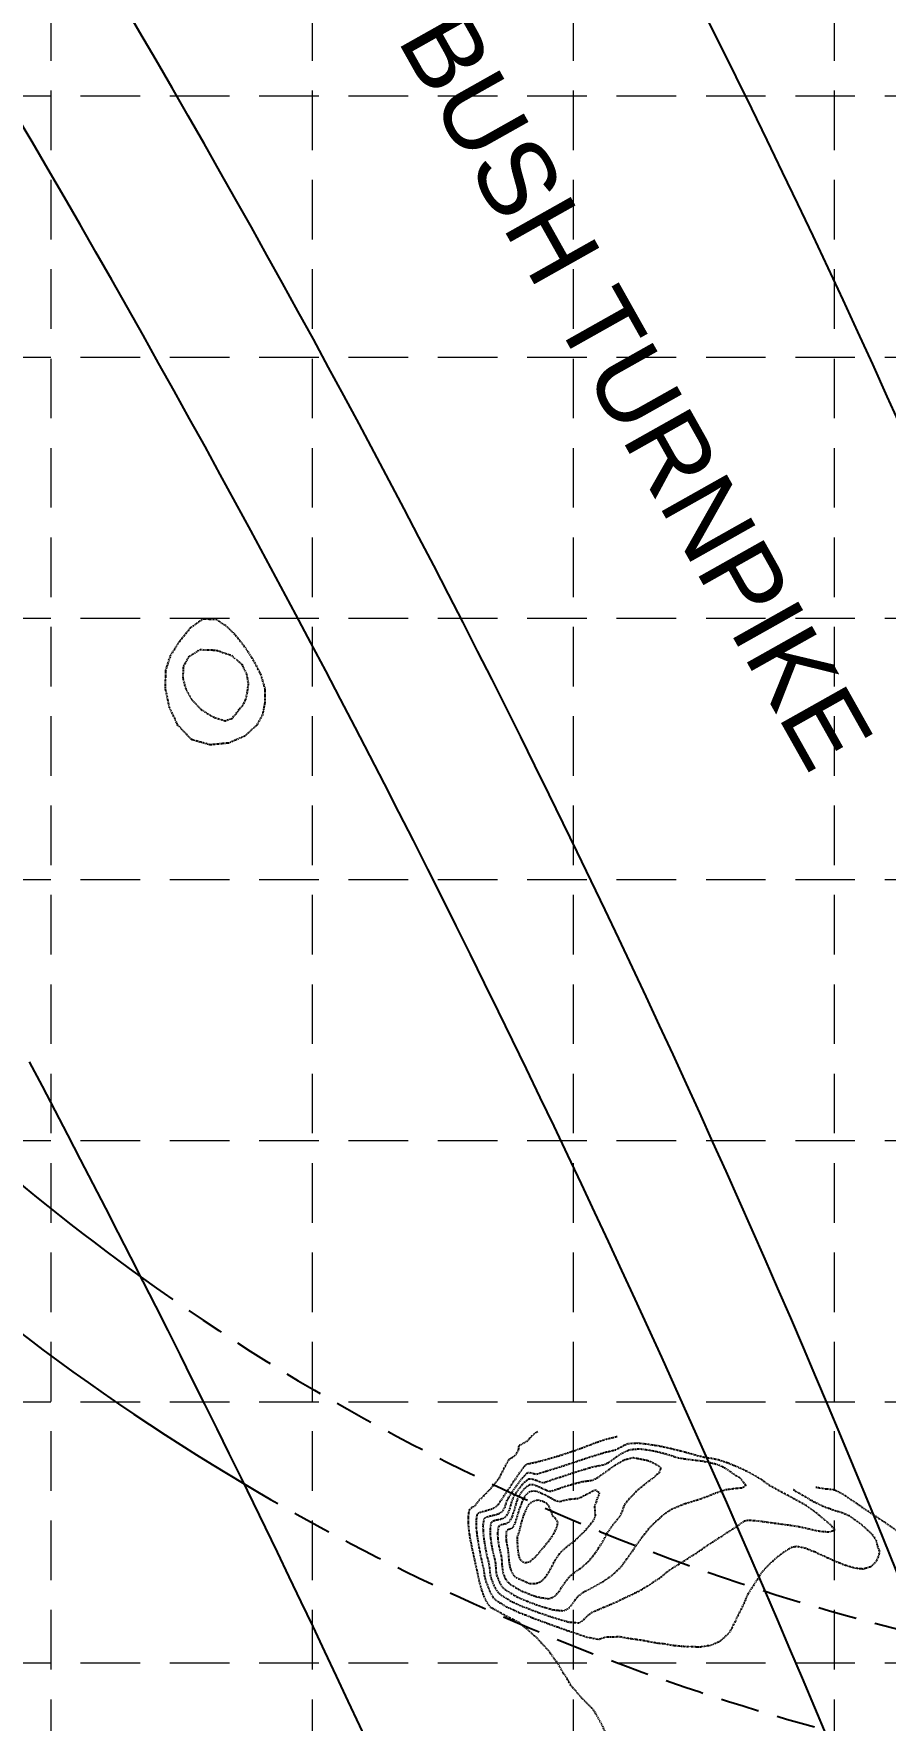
# Model space of a CAD drawing. Header units: feet. Extents: x 2175025 to 2179063, y 467811 to 470338.
# Drawn here: x 2176157.5 to 2176363, y 469123.5 to 469530.4 of the extents above; entities that cross this region are included whole.
import ezdxf
from ezdxf.enums import TextEntityAlignment as Align

# ---------------------------------------------------------------- set-up
doc = ezdxf.new("R2010")
doc.units = ezdxf.units.FT
doc.header["$LTSCALE"] = 0.5
doc.header["$MEASUREMENT"] = 0
for name, pattern in [('DIVIDE', [1.25, 0.5, -0.25, 0, -0.25, 0, -0.25]), ('HIDDEN', [0.375, 0.25, -0.125]), ('HIDDEN2', [0.1875, 0.125, -0.0625])]:
    doc.linetypes.add(name, pattern=pattern)
for name, color, linetype in [('EC', 35, 'DIVIDE'), ('GRID', 254, 'HIDDEN'), ('Road Bush Tollway Approximate', 4, 'CONTINUOUS'), ('TEXT', 2, 'CONTINUOUS')]:
    doc.layers.add(name, color=color, linetype=linetype)
doc.styles.add('arial', font='ARIAL.TTF', dxfattribs={"height": 0.1})

msp = doc.modelspace()

# ---------------------------------------------------------------- linework, layer by layer
at = {"layer": 'EC', "color": 43, "flags": 128}
for points, elevation in [([(2176346.26, 469179.76), (2176346.49, 469179.71), (2176346.7, 469179.65), (2176347.34, 469179.56), (2176348.17, 469179.39), (2176348.2, 469179.38), (2176348.25, 469179.37), (2176349.01, 469179.35), (2176349.47, 469179.28), (2176349.83, 469179.27), (2176350.41, 469179.15), (2176350.68, 469179.12), (2176351.15, 469178.89), (2176352.63, 469178.17), (2176353.76, 469177.41), (2176354.73, 469176.77), (2176356.54, 469175.51), (2176356.86, 469175.28), (2176358.13, 469174.39), (2176358.97, 469173.85), (2176359.34, 469173.61), (2176361.07, 469172.48), (2176362.24, 469171.7), (2176363.17, 469171.06), (2176364.96, 469169.81), (2176365.31, 469169.54), (2176367.43, 469167.94), (2176367.51, 469167.86), (2176369.57, 469166.09), (2176369.6, 469166.05), (2176369.66, 469165.93), (2176369.75, 469165.82), (2176370.72, 469164.89), (2176371.36, 469164.32), (2176371.8, 469163.81), (2176372.64, 469163.02), (2176372.96, 469162.78), (2176373.23, 469162.6), (2176374.16, 469161.8), (2176375.42, 469160.93), (2176375.44, 469160.91), (2176375.47, 469160.89), (2176376.82, 469160.1), (2176378.25, 469159.41), (2176378.3, 469159.4), (2176378.36, 469159.38), (2176379.79, 469158.71), (2176381.03, 469157.97), (2176381.16, 469157.89), (2176381.21, 469157.85), (2176381.41, 469157.64), (2176382.14, 469156.86), (2176382.3, 469156.67), (2176382.88, 469155.79), (2176383.21, 469155.24), (2176383.54, 469154.68), (2176384.13, 469153.8), (2176384.27, 469153.61), (2176385.42, 469151.81), (2176385.73, 469151.35), (2176386.49, 469149.35), (2176386.69, 469148.87), (2176387.31, 469146.56), (2176387.4, 469146.3), (2176388.01, 469143.89), (2176388.05, 469143.7), (2176388.06, 469143.67), (2176388.96, 469141.2), (2176389, 469141.05), (2176389.61, 469140.36), (2176390.57, 469139.26), (2176393.94, 469138.26), (2176394.04, 469138.23), (2176394.05, 469138.23), (2176394.17, 469138.22), (2176397.76, 469137.95), (2176398.05, 469137.92), (2176401.43, 469137.97), (2176402.32, 469137.96), (2176405.08, 469138.07), (2176406.62, 469138.05), (2176408.75, 469138.07), (2176410.73, 469137.88), (2176412.47, 469137.74), (2176413.97, 469137.39), (2176415.39, 469137.08), (2176416.61, 469136.71), (2176418.35, 469136.22), (2176419.21, 469135.96), (2176421.29, 469135.47), (2176421.87, 469135.33), (2176424.42, 469134.67), (2176425.25, 469134.45), (2176427.65, 469133.56), (2176428.47, 469133.25), (2176430.91, 469132.25), (2176431.64, 469131.96), (2176434.17, 469130.97), (2176434.86, 469130.76), (2176437.38, 469129.98), (2176438.24, 469129.9), (2176440.47, 469129.65), (2176445.69, 469129.95), (2176446.35, 469129.98), (2176446.85, 469130.01), (2176452.23, 469130.36), (2176456.76, 469130.81), (2176458.07, 469130.94), (2176460.46, 469131.32), (2176463.85, 469131.8), (2176465.48, 469132.13), (2176469.57, 469133.04), (2176472.93, 469134.04), (2176475.19, 469134.8), (2176479.19, 469136.48), (2176480.68, 469137.27), (2176484.24, 469139.46), (2176484.42, 469140.01), (2176484.97, 469140.91), (2176485.11, 469141.54), (2176487.81, 469143.17), (2176493.11, 469146.99), (2176494.87, 469148), (2176496.64, 469150.72), (2176497.98, 469152.75), (2176498.83, 469154.51), (2176500.05, 469157.21), (2176500.95, 469159.09), (2176501.53, 469160.28), (2176503.07, 469163.72), (2176505.17, 469168.34), (2176505.19, 469168.38), (2176505.21, 469168.44), (2176507.32, 469172.86), (2176508.62, 469175.2), (2176509.5, 469176.73), (2176511.57, 469178.93), (2176511.81, 469179.18), (2176512.47, 469179.79), (2176514.88, 469182.01), (2176516.7, 469184.34), (2176517.87, 469185.84), (2176519.03, 469187.37), (2176520.84, 469189.92), (2176522.77, 469192.45), (2176523.83, 469193.75), (2176525.06, 469195.11), (2176526.84, 469197.3), (2176528.38, 469198.96), (2176529.9, 469200.29), (2176532.63, 469202.41), (2176533, 469202.75), (2176533.23, 469202.93), (2176537.04, 469205.4), (2176537.57, 469205.75), (2176541.24, 469207.72), (2176542.17, 469207.94), (2176544.31, 469208.41), (2176546.21, 469208.36), (2176547.52, 469208.55), (2176549.02, 469208.52), (2176550.82, 469208.37), (2176553.56, 469207.75)], 430), ([(2176279.06, 469193.15), (2176279.06, 469193.15), (2176277.96, 469192.36), (2176277.36, 469191.7), (2176277.25, 469191.54), (2176276.99, 469191.28), (2176276.43, 469190.73), (2176275.53, 469190.22), (2176275.13, 469189.95), (2176274.73, 469189.78), (2176274.7, 469189.76), (2176274.61, 469189.67), (2176274.59, 469189.63), (2176274.53, 469189.46), (2176274.51, 469189.35), (2176274.49, 469189.17), (2176274.47, 469188.96), (2176274.46, 469188.87), (2176274.42, 469188.61), (2176274.03, 469187.91), (2176273.78, 469187.5), (2176273.75, 469187.47), (2176273.65, 469187.37), (2176273.18, 469187), (2176273, 469186.91), (2176272.62, 469186.67), (2176272.2, 469186.37), (2176272.04, 469186.19), (2176271.55, 469185.32), (2176271.28, 469184.78), (2176270.67, 469183.64), (2176269.78, 469181.84), (2176269.56, 469181.58), (2176268.55, 469180.28), (2176267.82, 469179.45), (2176267.39, 469179.04), (2176266.67, 469178.17), (2176266.25, 469177.9), (2176265.91, 469177.31), (2176265.1, 469176.71), (2176263.91, 469175.15), (2176263.88, 469175.14), (2176263.88, 469175.14), (2176263.33, 469174.83), (2176263.15, 469174.72), (2176262.85, 469174.48), (2176262.55, 469174.09), (2176262.53, 469174.05), (2176262.51, 469173.93), (2176262.32, 469172.45), (2176262.34, 469171.7), (2176262.36, 469170.72), (2176262.46, 469169.72), (2176262.55, 469168.92), (2176262.72, 469167.84), (2176262.85, 469167.05), (2176263.06, 469166.03), (2176263.23, 469165.14), (2176263.43, 469164.25), (2176263.65, 469163.21), (2176263.82, 469162.48), (2176264.08, 469161.28), (2176264.21, 469160.71), (2176264.52, 469159.34), (2176264.6, 469158.94), (2176264.73, 469158.15), (2176264.75, 469158.07), (2176264.96, 469157.19), (2176264.99, 469157.03), (2176265.21, 469156.23), (2176265.26, 469156.02), (2176265.49, 469155.27), (2176265.55, 469155.03), (2176265.8, 469154.32), (2176265.87, 469154.07), (2176266.16, 469153.36), (2176266.23, 469153.16), (2176266.61, 469152.4), (2176266.65, 469152.31), (2176266.9, 469151.93), (2176267.13, 469151.53), (2176267.2, 469151.45), (2176267.7, 469150.84), (2176269.31, 469149.94), (2176270.43, 469149.24), (2176272.19, 469148.35), (2176273.29, 469147.79), (2176274.49, 469147.21), (2176276.02, 469145.92), (2176278.25, 469143.98), (2176278.6, 469143.69), (2176278.87, 469143.47), (2176280.98, 469141.11), (2176281.89, 469140.12), (2176283.18, 469138.22), (2176284.09, 469137), (2176285.2, 469135.02), (2176285.95, 469133.98), (2176287.19, 469131.78), (2176288.05, 469130.9), (2176289.51, 469129.09), (2176292.09, 469126.52), (2176292.64, 469125.87), (2176294.59, 469122.44), (2176295.06, 469121.42), (2176295.96, 469118.95), (2176297.12, 469116.36), (2176297.55, 469115.34), (2176298.8, 469113.31), (2176299.17, 469112.72), (2176300.51, 469110.8), (2176301.13, 469109.93), (2176302.31, 469108.32), (2176303.25, 469107.05), (2176304.15, 469105.84), (2176305.35, 469104.18), (2176305.95, 469103.35), (2176307.12, 469101.49), (2176307.54, 469100.81), (2176307.9, 469100.16), (2176308.82, 469098.43), (2176309.28, 469097.59), (2176310.11, 469096.06), (2176310.67, 469095.04), (2176311.43, 469093.69), (2176312.08, 469092.56), (2176312.84, 469091.34), (2176313.53, 469090.25), (2176314.47, 469089.04), (2176315.09, 469088.25), (2176316.34, 469086.83), (2176317.22, 469085.79), (2176318.15, 469084.61), (2176319.28, 469083.1), (2176319.8, 469082.35), (2176321.23, 469080.05), (2176321.23, 469080.04), (2176322.58, 469078.15), (2176322.64, 469078.06), (2176324.08, 469076.5), (2176324.38, 469076.17), (2176325.64, 469074.92), (2176326.24, 469074.3), (2176327.21, 469073.36), (2176328.07, 469072.43), (2176328.73, 469071.72), (2176329.68, 469070.51), (2176330.13, 469069.92), (2176332.52, 469065.99), (2176333.45, 469064.41), (2176335.33, 469060.69), (2176336.4, 469058.35), (2176337.43, 469055.77), (2176338.58, 469051.49), (2176338.62, 469051.34)], 430), ([(2176298.32, 469191.91), (2176297.38, 469191.67), (2176295.59, 469191.22), (2176294.77, 469190.96), (2176293.43, 469190.5), (2176292.24, 469190.07), (2176291.45, 469189.76), (2176289.74, 469189.11), (2176289.52, 469189.02), (2176288.74, 469188.72), (2176287.24, 469188.22), (2176287.05, 469188.15), (2176284.73, 469187.39), (2176284.27, 469187.25), (2176282.17, 469186.62), (2176281.56, 469186.44), (2176279.56, 469185.91), (2176278.94, 469185.74), (2176276.86, 469185.31), (2176276.7, 469185.31), (2176276.6, 469185.27), (2176276.58, 469185.26), (2176276.47, 469185.2), (2176276.45, 469185.19), (2176276.34, 469185.11), (2176276.33, 469185.11), (2176276.21, 469185.01), (2176276.21, 469185.01), (2176276.09, 469184.9), (2176276.08, 469184.9), (2176275.97, 469184.78), (2176275.96, 469184.78), (2176275.85, 469184.65), (2176275.85, 469184.64), (2176275.74, 469184.52), (2176275.73, 469184.51), (2176275.62, 469184.38), (2176275.02, 469183.53), (2176274.94, 469183.45), (2176274.33, 469182.57), (2176274.26, 469182.48), (2176273.67, 469181.6), (2176273.59, 469181.49), (2176273.02, 469180.64), (2176272.92, 469180.49), (2176272.38, 469179.68), (2176272.25, 469179.5), (2176271.74, 469178.72), (2176271.58, 469178.5), (2176271.08, 469177.76), (2176270.91, 469177.51), (2176270.43, 469176.8), (2176270.25, 469176.49), (2176269.79, 469175.84), (2176269.64, 469175.58), (2176269.3, 469175.29), (2176269.03, 469174.98), (2176268.91, 469174.9), (2176268.64, 469174.69), (2176268.4, 469174.57), (2176268.32, 469174.53), (2176267.75, 469174.31), (2176267.51, 469174.23), (2176267.03, 469174.09), (2176266.66, 469173.99), (2176266.27, 469173.88), (2176265.8, 469173.76), (2176265.52, 469173.68), (2176264.98, 469173.47), (2176264.86, 469173.42), (2176264.69, 469173.25), (2176264.45, 469173.04), (2176264.33, 469172.07), (2176264.25, 469171.44), (2176264.26, 469171.18), (2176264.31, 469169.7), (2176264.37, 469169.18), (2176264.51, 469167.88), (2176264.61, 469167.29), (2176264.81, 469166.02), (2176264.91, 469165.46), (2176265.16, 469164.13), (2176265.25, 469163.65), (2176265.55, 469162.21), (2176265.62, 469161.86), (2176266.01, 469160.26), (2176266.04, 469160.12), (2176266.12, 469159.66), (2176266.18, 469159.26), (2176266.18, 469159.2), (2176266.28, 469158.37), (2176266.3, 469158.2), (2176266.52, 469157.38), (2176266.57, 469157.24), (2176266.84, 469156.42), (2176266.89, 469156.28), (2176267.18, 469155.49), (2176267.26, 469155.33), (2176267.57, 469154.6), (2176267.69, 469154.37), (2176268, 469153.77), (2176268.24, 469153.42), (2176268.5, 469153), (2176269.02, 469152.48), (2176269.12, 469152.37), (2176270, 469151.85), (2176271.83, 469150.75), (2176273.71, 469149.94), (2176274.83, 469149.45), (2176275.43, 469149.21), (2176277.9, 469148.23), (2176279.6, 469147.58), (2176281.02, 469147.05), (2176283.55, 469146.13), (2176284.18, 469145.91), (2176287.32, 469144.82), (2176287.36, 469144.81), (2176287.81, 469144.66), (2176290.56, 469143.72), (2176291.03, 469143.56), (2176292.8, 469143.24), (2176293.87, 469143.01), (2176293.93, 469143.05), (2176295.12, 469143.49), (2176295.17, 469143.53), (2176295.38, 469143.58), (2176297.6, 469143.62), (2176298.86, 469143.73), (2176300.65, 469143.35), (2176303.93, 469142.88), (2176304.24, 469142.83), (2176304.42, 469142.81), (2176307.97, 469142.14), (2176310.01, 469141.94), (2176311.56, 469141.61), (2176313.87, 469141.41), (2176314.98, 469141.29), (2176315.84, 469141.34), (2176318.2, 469141.19), (2176319.9, 469141.48), (2176320.98, 469141.62), (2176323.17, 469142.63), (2176323.24, 469142.66), (2176323.3, 469142.73), (2176325.48, 469144.72), (2176326.51, 469146.71), (2176327.02, 469147.62), (2176327.31, 469148.45), (2176328.46, 469150.63), (2176329.74, 469153.58), (2176329.82, 469153.75), (2176329.87, 469153.88), (2176331.51, 469156.46), (2176332.95, 469158.77), (2176333.23, 469159.15), (2176333.61, 469159.67), (2176335.32, 469161.4), (2176336.15, 469162.23), (2176337.63, 469163.39), (2176339.34, 469164.63), (2176340.44, 469165.29), (2176341.6, 469165.47), (2176342.03, 469165.42), (2176343.81, 469165.04), (2176345.05, 469164.53), (2176346.14, 469164.09), (2176347.1, 469163.58), (2176348.48, 469162.99), (2176349.77, 469162.42), (2176350.82, 469161.97), (2176352.03, 469161.47), (2176353.14, 469161.02), (2176353.83, 469160.79), (2176355.41, 469160.31), (2176356.5, 469160.15), (2176357.58, 469160.06), (2176358.21, 469160.2), (2176359.21, 469160.51), (2176359.46, 469160.58), (2176359.6, 469160.63), (2176359.82, 469160.84), (2176360.65, 469161.6), (2176361.08, 469162.37), (2176361.53, 469163.44), (2176361.67, 469164.09), (2176361.59, 469164.4), (2176361.54, 469164.61), (2176361.47, 469164.8), (2176361.32, 469165.11), (2176361.3, 469165.21), (2176361.17, 469165.58), (2176361.15, 469165.62), (2176361.15, 469165.62), (2176361.05, 469166.02), (2176361.01, 469166.14), (2176360.97, 469166.42), (2176360.9, 469166.67), (2176360.86, 469166.82), (2176360.3, 469167.64), (2176359.62, 469168.59), (2176358.87, 469169.27), (2176357.59, 469170.43), (2176356.59, 469171.2), (2176355.06, 469172.3), (2176354.46, 469172.7), (2176353.77, 469173), (2176352.54, 469173.55), (2176351.85, 469173.75), (2176351.66, 469173.79), (2176351.49, 469173.84), (2176350.77, 469174.07), (2176350.07, 469174.33), (2176349.87, 469174.39), (2176349.66, 469174.45), (2176348.96, 469174.72), (2176348.36, 469174.98), (2176348.03, 469175.1), (2176347.62, 469175.27), (2176347.1, 469175.51), (2176346.74, 469175.7), (2176346.14, 469175.98), (2176345.19, 469176.5), (2176345.17, 469176.51), (2176345.13, 469176.53), (2176343.85, 469177.31), (2176342.28, 469178.19), (2176341.64, 469178.57), (2176341.19, 469178.86), (2176340.76, 469179.12)], 431)]:
    msp.add_lwpolyline(points, dxfattribs=dict(at, elevation=elevation))
for points, elevation in [([(2176313.12, 469161.05), (2176311.68, 469160.15), (2176310.1, 469159.12), (2176310.09, 469159.11), (2176308.59, 469157.79), (2176308.18, 469157.52), (2176306.9, 469156.7), (2176306.31, 469156.27), (2176306.18, 469156.16), (2176304.4, 469155.11), (2176303.5, 469154.6), (2176302.44, 469154.05), (2176300.45, 469153.12), (2176300.42, 469153.11), (2176300.38, 469153.09), (2176298.43, 469152.13), (2176297.35, 469151.65), (2176296.39, 469151.23), (2176294.89, 469150.64), (2176294.33, 469150.38), (2176294, 469150.24), (2176292.27, 469149.52), (2176291.8, 469149.18), (2176291.17, 469148.76), (2176290.89, 469148.41), (2176290.21, 469147.72), (2176290.09, 469147.56), (2176289.12, 469146.95), (2176289.04, 469146.91), (2176288.62, 469146.95), (2176286.62, 469147.12), (2176285.59, 469147.43), (2176283.28, 469148.09), (2176282.29, 469148.42), (2176279.56, 469149.35), (2176279.1, 469149.51), (2176277.5, 469150.12), (2176275.98, 469150.69), (2176275.47, 469150.92), (2176272.99, 469152), (2176270.93, 469153.26), (2176270.3, 469153.64), (2176269.99, 469153.95), (2176269.67, 469154.27), (2176269.56, 469154.43), (2176269.15, 469155.01), (2176268.95, 469155.38), (2176268.71, 469155.83), (2176268.48, 469156.33), (2176268.32, 469156.72), (2176268.11, 469157.29), (2176267.98, 469157.66), (2176267.81, 469158.25), (2176267.75, 469158.59), (2176267.66, 469159.24), (2176267.65, 469159.48), (2176267.6, 469160.24), (2176267.58, 469160.4), (2176267.43, 469161.23), (2176267.43, 469161.25), (2176267.37, 469161.5), (2176266.99, 469162.97), (2176266.94, 469163.18), (2176266.62, 469164.76), (2176266.56, 469165.09), (2176266.32, 469166.6), (2176266.26, 469166.96), (2176266.08, 469168.5), (2176266.05, 469168.78), (2176266, 469170.51), (2176266, 469170.51), (2176266, 469170.52), (2176266.22, 469172.11), (2176266.61, 469172.47), (2176266.63, 469172.49), (2176266.64, 469172.5), (2176267.33, 469172.73), (2176267.48, 469172.76), (2176268.13, 469172.9), (2176268.36, 469172.96), (2176268.92, 469173.09), (2176269.22, 469173.17), (2176269.63, 469173.32), (2176270.03, 469173.48), (2176270.21, 469173.61), (2176270.64, 469173.93), (2176270.68, 469173.96), (2176270.71, 469173.98), (2176270.77, 469174.09), (2176271.17, 469174.78), (2176271.29, 469175.08), (2176271.51, 469175.76), (2176271.63, 469176.19), (2176271.99, 469176.93), (2176272.06, 469177.11), (2176272.64, 469178.01), (2176272.67, 469178.06), (2176273.3, 469179), (2176273.31, 469179.02), (2176273.98, 469179.98), (2176273.98, 469179.98), (2176274.66, 469180.94), (2176274.66, 469180.95), (2176275.35, 469181.86), (2176275.43, 469181.93), (2176276.08, 469182.61), (2176276.16, 469182.68), (2176276.2, 469182.72), (2176276.28, 469182.81), (2176276.32, 469182.86), (2176276.4, 469182.95), (2176276.43, 469182.99), (2176276.52, 469183.07), (2176276.55, 469183.1), (2176276.64, 469183.17), (2176276.68, 469183.19), (2176276.76, 469183.24), (2176276.82, 469183.26), (2176276.89, 469183.28), (2176277.22, 469183.25), (2176277.86, 469183.12), (2176278.06, 469183.04), (2176278.84, 469182.88), (2176278.87, 469182.88), (2176279.83, 469183.18), (2176281.41, 469183.67), (2176281.53, 469183.71), (2176283.95, 469184.46), (2176284.27, 469184.56), (2176286.47, 469185.27), (2176287.06, 469185.46), (2176288.98, 469186.11), (2176289.86, 469186.4), (2176291.49, 469186.94), (2176292.66, 469187.32), (2176294.03, 469187.73), (2176295.39, 469188.15), (2176296.65, 469188.44), (2176297.94, 469188.76), (2176298.92, 469189.28), (2176299.08, 469189.35), (2176299.26, 469189.44), (2176300.21, 469189.94), (2176300.86, 469190.24), (2176302.08, 469190.34), (2176303.15, 469190.4), (2176305.26, 469190.18), (2176305.59, 469190.15), (2176306.79, 469189.95), (2176308.09, 469189.76), (2176308.36, 469189.7), (2176310.63, 469189.23), (2176310.79, 469189.2), (2176311.49, 469189.02), (2176312.94, 469188.68), (2176313.21, 469188.61), (2176314.93, 469188.16), (2176315.83, 469187.91), (2176316.83, 469187.63), (2176318.46, 469187.17), (2176318.68, 469187.11), (2176318.96, 469187.06), (2176319.96, 469186.88), (2176320.69, 469186.78), (2176321.38, 469186.65), (2176322.12, 469186.5), (2176322.53, 469186.42), (2176322.86, 469186.35), (2176323.7, 469186.06), (2176325.25, 469185.53), (2176327.27, 469184.68), (2176327.59, 469184.54), (2176329.47, 469183.65), (2176329.9, 469183.43), (2176331.06, 469182.81), (2176332.18, 469182.18), (2176332.33, 469182.09), (2176332.44, 469182.02), (2176333.3, 469181.46), (2176333.84, 469181.06), (2176334, 469180.93), (2176334.37, 469180.68), (2176335.16, 469180.15), (2176336.53, 469179.37), (2176336.86, 469179.19), (2176338.74, 469178.18), (2176338.75, 469178.17), (2176338.85, 469178.12), (2176340.68, 469177.14), (2176340.95, 469176.99), (2176342.55, 469176.12), (2176343.16, 469175.78), (2176343.69, 469175.45), (2176344.48, 469174.94), (2176345.51, 469174.18), (2176345.75, 469174), (2176346.01, 469173.8), (2176346.99, 469172.99), (2176348.03, 469172.15), (2176348.23, 469171.98), (2176348.81, 469171.48), (2176349.45, 469170.93), (2176349.69, 469170.72), (2176350.61, 469169.75), (2176350.66, 469169.7), (2176350.64, 469169.34), (2176350.64, 469169.27), (2176350.25, 469169.14), (2176350.17, 469169.11), (2176350.13, 469169.11), (2176349.74, 469168.93), (2176349.56, 469168.9), (2176348.4, 469168.92), (2176346.92, 469169.1), (2176346.8, 469169.11), (2176346.64, 469169.14), (2176345.23, 469169.46), (2176344.91, 469169.54), (2176343.67, 469169.82), (2176342.95, 469169.98), (2176342.1, 469170.16), (2176340.71, 469170.39), (2176340.51, 469170.43), (2176340.37, 469170.44), (2176339.62, 469170.54), (2176338.58, 469170.68), (2176338.39, 469170.71), (2176336.77, 469170.92), (2176336.27, 469171), (2176334.96, 469171.17), (2176334.15, 469171.29), (2176333.16, 469171.41), (2176332.02, 469171.55), (2176331.45, 469171.61), (2176330.14, 469171.69), (2176329.95, 469171.7), (2176329.86, 469171.68), (2176328.96, 469171.51), (2176327.42, 469170.42), (2176326.83, 469169.99), (2176326.16, 469169.55), (2176324.56, 469168.54), (2176322.8, 469167.4), (2176322.31, 469167.08), (2176321.84, 469166.75), (2176320.06, 469165.62), (2176318.27, 469164.4), (2176317.87, 469164.13), (2176317.42, 469163.81), (2176315.6, 469162.67), (2176313.59, 469161.36), (2176313.36, 469161.21)], 432), ([(2176299.94, 469161.46), (2176299.32, 469160.7), (2176298.82, 469160.05), (2176297.61, 469158.93), (2176296.93, 469158.3), (2176295.81, 469157.54), (2176294.5, 469156.68), (2176293.92, 469156.35), (2176292.56, 469155.61), (2176291.97, 469155.27), (2176291.72, 469155.14), (2176290, 469154.24), (2176289.61, 469153.94), (2176288.92, 469153.43), (2176288.7, 469153.18), (2176287.99, 469152.33), (2176287.95, 469152.28), (2176287.85, 469152.13), (2176287.29, 469151.32), (2176287.11, 469151.11), (2176286.53, 469150.44), (2176286.09, 469150.18), (2176285.42, 469149.83), (2176283.74, 469149.98), (2176283, 469150.05), (2176280.31, 469150.82), (2176279.63, 469151.03), (2176277.13, 469151.94), (2176275.51, 469152.62), (2176274.13, 469153.23), (2176272.97, 469153.93), (2176271.43, 469154.86), (2176270.84, 469155.43), (2176270.79, 469155.48), (2176270.68, 469155.62), (2176270.27, 469156.22), (2176270.18, 469156.38), (2176269.83, 469157.05), (2176269.71, 469157.34), (2176269.47, 469157.96), (2176269.36, 469158.29), (2176269.24, 469158.83), (2176269.16, 469159.29), (2176269.12, 469159.71), (2176269.09, 469160.28), (2176269.06, 469160.63), (2176269.02, 469161.28), (2176268.99, 469161.55), (2176268.85, 469162.27), (2176268.83, 469162.39), (2176268.44, 469163.83), (2176268.37, 469164.1), (2176268.36, 469164.14), (2176268.03, 469165.91), (2176268.01, 469166.04), (2176267.79, 469167.8), (2176267.78, 469167.87), (2176267.76, 469168.33), (2176267.72, 469169.61), (2176267.75, 469169.85), (2176267.94, 469171.2), (2176268.3, 469171.53), (2176268.36, 469171.58), (2176268.84, 469171.73), (2176269.08, 469171.8), (2176269.12, 469171.81), (2176269.9, 469171.97), (2176270.01, 469171.99), (2176270.66, 469172.17), (2176270.86, 469172.24), (2176271.23, 469172.47), (2176271.56, 469172.7), (2176271.81, 469173.1), (2176272.04, 469173.47), (2176272.33, 469174.24), (2176272.4, 469174.42), (2176272.69, 469175.34), (2176272.71, 469175.44), (2176272.96, 469176.44), (2176273.01, 469176.55), (2176273.33, 469177.34), (2176273.61, 469177.8), (2176273.92, 469178.29), (2176274.28, 469178.82), (2176274.59, 469179.26), (2176274.96, 469179.77), (2176275.35, 469180.24), (2176275.66, 469180.63), (2176276.41, 469181.27), (2176276.42, 469181.28), (2176276.54, 469181.39), (2176276.54, 469181.39), (2176276.57, 469181.42), (2176276.66, 469181.53), (2176276.66, 469181.53), (2176276.78, 469181.65), (2176276.78, 469181.65), (2176276.88, 469181.72), (2176276.9, 469181.74), (2176276.91, 469181.74), (2176277.03, 469181.78), (2176277.09, 469181.78), (2176277.27, 469181.76), (2176277.8, 469181.73), (2176277.99, 469181.7), (2176278.75, 469181.4), (2176278.99, 469181.3), (2176279.79, 469180.95), (2176279.98, 469180.92), (2176280.57, 469180.82), (2176281.67, 469181.19), (2176283.05, 469181.68), (2176284.5, 469182.15), (2176285.57, 469182.5), (2176287.29, 469183.07), (2176288.09, 469183.32), (2176290.05, 469183.95), (2176290.63, 469184.11), (2176292.73, 469184.72), (2176293.25, 469184.8), (2176295.16, 469185.16), (2176295.76, 469185.46), (2176296.26, 469185.71), (2176297.61, 469186.67), (2176297.77, 469186.78), (2176298.39, 469187.21), (2176299.22, 469187.78), (2176299.44, 469187.92), (2176300.33, 469188.34), (2176301.3, 469188.76), (2176301.35, 469188.78), (2176301.41, 469188.8), (2176301.53, 469188.81), (2176302.22, 469188.87), (2176303.5, 469188.97), (2176303.69, 469188.98), (2176304.09, 469188.94), (2176306.15, 469188.68), (2176307.26, 469188.46), (2176308.71, 469188.13), (2176309.41, 469187.95), (2176310.98, 469187.49), (2176311.21, 469187.42), (2176311.34, 469187.38), (2176312.83, 469186.88), (2176313.8, 469186.7), (2176314.04, 469186.65), (2176314.82, 469186.55), (2176315.69, 469186.44), (2176316.01, 469186.4), (2176317.43, 469186.22), (2176318.23, 469186.12), (2176318.99, 469186.01), (2176320.38, 469185.79), (2176320.41, 469185.78), (2176320.42, 469185.78), (2176321.26, 469185.54), (2176322.03, 469185.36), (2176322.19, 469185.29), (2176322.56, 469185.2), (2176324.13, 469184.49), (2176324.85, 469184.02), (2176324.98, 469183.91), (2176325.16, 469183.79), (2176326, 469183.17), (2176326.96, 469182.57), (2176327.32, 469182.34), (2176327.95, 469181.95), (2176328.45, 469181.36), (2176329.12, 469180.5), (2176329.3, 469180.27), (2176329.41, 469180.12), (2176329.09, 469179.95), (2176328.44, 469179.52), (2176326.78, 469179.39), (2176326.63, 469179.35), (2176326.26, 469179.3), (2176324.92, 469179.13), (2176324.47, 469179.09), (2176323.54, 469178.74), (2176322.35, 469178.35), (2176322.23, 469178.31), (2176322.14, 469178.29), (2176321.84, 469178.17), (2176320.19, 469177.48), (2176318.95, 469177.04), (2176318.24, 469176.8), (2176317.68, 469176.62), (2176316.3, 469176.18), (2176314.43, 469175.61), (2176314.35, 469175.58), (2176314.26, 469175.54), (2176312.4, 469174.8), (2176311.28, 469174.29), (2176310.59, 469173.86), (2176309.91, 469173.36), (2176309.04, 469172.7), (2176308.48, 469172.18), (2176307.55, 469171.37), (2176306.34, 469170.12), (2176306.11, 469169.89), (2176305.12, 469168.63), (2176304.35, 469167.76), (2176304, 469167.22), (2176303.41, 469166.4), (2176302.97, 469165.78), (2176302.68, 469165.4), (2176301.99, 469164.34), (2176301.02, 469163), (2176300.96, 469162.9), (2176300.85, 469162.75)], 433), ([(2176289.37, 469160.05), (2176287.72, 469158.95), (2176287.44, 469158.69), (2176286.69, 469158.04), (2176286.58, 469157.89), (2176286.16, 469157.34), (2176285.86, 469156.97), (2176285.79, 469156.88), (2176285.2, 469156.01), (2176284.93, 469155.61), (2176284.56, 469155.03), (2176284.09, 469154.32), (2176283.89, 469154.07), (2176283.13, 469153.26), (2176283.09, 469153.22), (2176281.91, 469152.75), (2176281.83, 469152.74), (2176281.23, 469152.83), (2176279.15, 469153.16), (2176278.47, 469153.37), (2176275.98, 469154.33), (2176275.37, 469154.57), (2176275.03, 469154.75), (2176272.63, 469156.16), (2176272.32, 469156.45), (2176271.99, 469156.77), (2176271.55, 469157.39), (2176271.47, 469157.51), (2176271.06, 469158.34), (2176271.06, 469158.36), (2176271.04, 469158.42), (2176270.83, 469159.15), (2176270.79, 469159.33), (2176270.69, 469160.01), (2176270.66, 469160.33), (2176270.6, 469160.91), (2176270.58, 469161.33), (2176270.54, 469161.84), (2176270.5, 469162.32), (2176270.47, 469162.75), (2176270.35, 469163.32), (2176270.3, 469163.59), (2176269.94, 469165.02), (2176269.87, 469165.32), (2176269.62, 469166.9), (2176269.6, 469167.19), (2176269.52, 469168.66), (2176269.59, 469169.26), (2176269.72, 469170.26), (2176269.99, 469170.5), (2176270.16, 469170.63), (2176270.79, 469170.81), (2176270.9, 469170.84), (2176271.66, 469171.03), (2176271.67, 469171.04), (2176271.7, 469171.06), (2176272.21, 469171.35), (2176272.38, 469171.46), (2176272.84, 469172.25), (2176272.85, 469172.26), (2176272.87, 469172.31), (2176273.2, 469173.21), (2176273.25, 469173.37), (2176273.53, 469174.22), (2176273.61, 469174.47), (2176273.84, 469175.24), (2176273.95, 469175.58), (2176274.13, 469176.29), (2176274.25, 469176.68), (2176274.61, 469177.54), (2176274.63, 469177.59), (2176275.07, 469178.26), (2176275.26, 469178.54), (2176275.27, 469178.56), (2176275.33, 469178.63), (2176275.98, 469179.4), (2176276.18, 469179.56), (2176276.75, 469180.01), (2176276.8, 469180.06), (2176276.87, 469180.12), (2176276.92, 469180.18), (2176276.99, 469180.25), (2176277.04, 469180.29), (2176277.12, 469180.33), (2176277.16, 469180.35), (2176277.59, 469180.36), (2176278.12, 469180.35), (2176278.32, 469180.29), (2176279.11, 469180.01), (2176279.29, 469179.92), (2176280.1, 469179.54), (2176280.41, 469179.38), (2176281.1, 469179.07), (2176281.5, 469178.88), (2176282.09, 469178.78), (2176282.29, 469178.73), (2176284.55, 469179.53), (2176284.77, 469179.6), (2176287.31, 469180.4), (2176289.92, 469181.09), (2176289.93, 469181.09), (2176292.24, 469181.38), (2176292.64, 469181.56), (2176293.26, 469181.83), (2176294.51, 469182.68), (2176294.7, 469182.81), (2176295.92, 469183.7), (2176296.26, 469183.95), (2176296.32, 469183.99), (2176297.75, 469185), (2176298.15, 469185.26), (2176299.04, 469185.78), (2176300.04, 469186.34), (2176300.18, 469186.39), (2176300.31, 469186.44), (2176301, 469186.57), (2176301.78, 469186.84), (2176301.88, 469186.83), (2176302.15, 469186.87), (2176303.94, 469186.54), (2176304.57, 469186.42), (2176305.07, 469186.31), (2176305.74, 469186.18), (2176306.45, 469185.89), (2176306.85, 469185.67), (2176307.83, 469185.17), (2176308.8, 469184.53), (2176308.77, 469184.18), (2176308.44, 469183.17), (2176307.47, 469182.4), (2176306.97, 469181.9), (2176305.54, 469180.91), (2176305.28, 469180.66), (2176304.01, 469179.65), (2176303.69, 469179.4), (2176303.63, 469179.36), (2176302.26, 469178), (2176301.91, 469177.68), (2176300.96, 469176.59), (2176300.25, 469175.7), (2176299.89, 469175.18), (2176299.75, 469174.7), (2176299.42, 469173.76), (2176299.03, 469172.87), (2176298.88, 469172.57), (2176298.48, 469172.11), (2176297.92, 469171.38), (2176297.4, 469170.8), (2176296.96, 469170.2), (2176296.28, 469169.27), (2176296.08, 469169.01), (2176295.95, 469168.83), (2176295.3, 469167.55), (2176294.66, 469166.45), (2176294.45, 469166.08), (2176294.17, 469165.62), (2176293.54, 469164.61), (2176293.05, 469163.92), (2176292.52, 469163.18), (2176291.47, 469161.89), (2176291.37, 469161.77), (2176291.32, 469161.72), (2176290.96, 469161.41), (2176289.58, 469160.22)], 434), ([(2176277.11, 469156.45), (2176276.65, 469156.65), (2176274.13, 469157.78), (2176273.59, 469158.2), (2176273.45, 469158.34), (2176273.4, 469158.41), (2176273.06, 469159.02), (2176272.87, 469159.4), (2176272.73, 469159.73), (2176272.53, 469160.39), (2176272.49, 469160.5), (2176272.36, 469161.12), (2176272.33, 469161.34), (2176272.32, 469161.38), (2176272.23, 469162.24), (2176272.22, 469162.38), (2176272.17, 469163.16), (2176272.15, 469163.37), (2176272.1, 469164.08), (2176272.04, 469164.37), (2176271.97, 469164.95), (2176271.79, 469165.76), (2176271.63, 469166.76), (2176271.56, 469167.58), (2176271.63, 469168.84), (2176271.68, 469169.23), (2176271.78, 469169.33), (2176272.15, 469169.58), (2176272.54, 469169.7), (2176272.8, 469169.84), (2176273.26, 469170.14), (2176273.31, 469170.25), (2176273.7, 469170.98), (2176273.82, 469171.39), (2176274.02, 469171.98), (2176274.17, 469172.5), (2176274.33, 469173.01), (2176274.51, 469173.6), (2176274.65, 469174.03), (2176274.88, 469174.71), (2176274.98, 469175.02), (2176275.29, 469175.83), (2176275.34, 469175.98), (2176275.64, 469176.78), (2176275.7, 469176.92), (2176275.72, 469176.95), (2176275.91, 469177.27), (2176276.3, 469177.9), (2176276.35, 469177.96), (2176276.46, 469178.06), (2176277.11, 469178.58), (2176277.19, 469178.65), (2176277.24, 469178.69), (2176277.31, 469178.74), (2176277.55, 469178.78), (2176277.95, 469178.85), (2176278.15, 469178.86), (2176278.26, 469178.87), (2176278.94, 469178.72), (2176279.23, 469178.64), (2176279.91, 469178.37), (2176280.23, 469178.22), (2176281.03, 469177.82), (2176281.23, 469177.72), (2176282.23, 469177.18), (2176282.23, 469177.18), (2176282.29, 469177.15), (2176283.24, 469176.64), (2176283.43, 469176.53), (2176284.22, 469176.3), (2176284.33, 469176.26), (2176286.64, 469176.84), (2176287.02, 469176.87), (2176288.87, 469177.02), (2176289.63, 469177.34), (2176289.86, 469177.42), (2176290.32, 469177.7), (2176291.03, 469178.06), (2176291.56, 469178.32), (2176292.17, 469178.66), (2176293.03, 469179.1), (2176293.6, 469178.64), (2176294.05, 469178.29), (2176293.93, 469178.02), (2176293.78, 469177.66), (2176293.33, 469176.6), (2176293.18, 469175.96), (2176292.82, 469175.19), (2176292.93, 469174.14), (2176292.92, 469173.78), (2176292.99, 469172.92), (2176292.96, 469172.59), (2176292.39, 469171.43), (2176292.37, 469171.4), (2176292.33, 469171.34), (2176291.43, 469170.21), (2176290.63, 469169.29), (2176290.38, 469169.02), (2176290.14, 469168.76), (2176289.16, 469167.83), (2176287.98, 469166.7), (2176287.89, 469166.64), (2176287.61, 469166.43), (2176286.26, 469165.45), (2176285.85, 469165.11), (2176285.19, 469164.51), (2176284.56, 469163.88), (2176284.37, 469163.63), (2176284.19, 469163.41), (2176283.8, 469162.85), (2176283.29, 469162.09), (2176283.27, 469162.05), (2176283.26, 469162.03), (2176282.74, 469161), (2176282.52, 469160.61), (2176282.18, 469159.95), (2176281.75, 469159.17), (2176281.59, 469158.93), (2176281.08, 469158.16), (2176280.94, 469157.95), (2176280.89, 469157.9), (2176280.11, 469157.12), (2176279.89, 469156.94), (2176279.02, 469156.51), (2176278.67, 469156.43), (2176277.3, 469156.4)], 435), ([(2176282.03, 469167.03), (2176282.34, 469167.45), (2176282.71, 469167.97), (2176283.01, 469168.46), (2176283.28, 469168.96), (2176283.7, 469169.87), (2176283.76, 469169.98), (2176283.79, 469170.04), (2176283.98, 469171.11), (2176284.01, 469171.32), (2176283.81, 469171.58), (2176283.42, 469172.14), (2176282.84, 469172.68), (2176282.79, 469172.73), (2176282.76, 469172.81), (2176282.51, 469173.52), (2176282.33, 469174.17), (2176282.26, 469174.32), (2176282.19, 469174.46), (2176281.87, 469175.04), (2176281.4, 469175.69), (2176281.38, 469175.71), (2176281.31, 469175.77), (2176280.41, 469176.26), (2176280.27, 469176.3), (2176279.42, 469176.59), (2176279.36, 469176.58), (2176279.19, 469176.59), (2176278.33, 469176.43), (2176277.61, 469176.02), (2176277.04, 469175.61), (2176276.81, 469175.26), (2176276.69, 469175.05), (2176276.36, 469174.44), (2176276.1, 469173.9), (2176275.95, 469173.56), (2176275.65, 469172.77), (2176275.59, 469172.61), (2176275.3, 469171.67), (2176275.28, 469171.59), (2176275.01, 469170.57), (2176275, 469170.51), (2176274.76, 469169.49), (2176274.75, 469169.4), (2176274.44, 469168.38), (2176274.44, 469168.37), (2176274.2, 469167.9), (2176274.2, 469166.77), (2176274.2, 469166.43), (2176274.25, 469165.83), (2176274.26, 469165.43), (2176274.3, 469164.9), (2176274.35, 469164.44), (2176274.4, 469164.01), (2176274.51, 469163.44), (2176274.57, 469163.17), (2176274.78, 469162.45), (2176274.81, 469162.39), (2176274.88, 469162.22), (2176275.54, 469161.74), (2176276.06, 469161.48), (2176276.79, 469161.67), (2176277.27, 469161.82), (2176277.83, 469162.26), (2176278.51, 469162.82), (2176278.62, 469162.95), (2176278.75, 469163.09), (2176279.25, 469163.7), (2176279.75, 469164.26), (2176279.9, 469164.45), (2176280.05, 469164.63), (2176280.51, 469165.21), (2176281.03, 469165.77), (2176281.3, 469166.11), (2176281.65, 469166.55)], 436)]:
    msp.add_lwpolyline(points, close=True, dxfattribs=dict(at, elevation=elevation))
at = {"layer": 'EC', "color": 43}
for points in [[(2176195.63, 469360.08, 434), (2176192.33, 469363.5, 434), (2176190.32, 469367.78, 434), (2176189.3, 469372.49, 434), (2176189.43, 469376.77, 434), (2176190.56, 469380.35, 434), (2176192.7, 469383.78, 434), (2176195.4, 469387.08, 434), (2176198.39, 469389.23, 434), (2176201.54, 469389.1, 434), (2176204.11, 469387.39, 434), (2176206.26, 469385.25, 434), (2176208.27, 469382.69, 434), (2176210.42, 469379.41, 434), (2176212.29, 469375.84, 434), (2176213.3, 469372.28, 434), (2176213.31, 469369.13, 434), (2176212.75, 469366.13, 434), (2176211.33, 469363.55, 434), (2176208.48, 469360.97, 434), (2176204.63, 469359.25, 434), (2176200.06, 469358.81, 434)], [(2176203.76, 469364.53, 436), (2176201.04, 469365.38, 436), (2176198.03, 469367.23, 436), (2176195.74, 469369.65, 436), (2176194.3, 469372.22, 436), (2176193.58, 469374.93, 436), (2176193.71, 469377.79, 436), (2176194.99, 469380.08, 436), (2176197.7, 469381.8, 436), (2176201.56, 469381.67, 436), (2176205.28, 469380.39, 436), (2176207.71, 469378.26, 436), (2176208.86, 469375.98, 436), (2176209.3, 469373.55, 436), (2176209.02, 469371.55, 436), (2176208.6, 469369.69, 436), (2176207.89, 469368.26, 436), (2176207.03, 469367.26, 436), (2176206.32, 469366.25, 436), (2176205.32, 469365.11, 436)]]:
    msp.add_polyline3d(points, close=True, dxfattribs=at)
at = {"layer": 'GRID', "color": 252, "linetype": 'HIDDEN', "lineweight": 0, "ltscale": 115}
for p, q in [((2176161.69, 470271.35), (2176161.69, 468066.07)), ((2176224.69, 470271.35), (2176224.69, 468066.07)), ((2176287.69, 470271.35), (2176287.69, 468066.07)), ((2176350.69, 470271.35), (2176350.69, 468066.07)), ((2175090.69, 469515.35), (2178996.69, 469515.35)), ((2175090.69, 469452.35), (2178996.69, 469452.35)), ((2175090.69, 469389.35), (2178996.69, 469389.35)), ((2175090.69, 469326.35), (2178996.69, 469326.35)), ((2175090.69, 469263.35), (2178996.69, 469263.35)), ((2175090.69, 469200.35), (2178996.69, 469200.35)), ((2175090.69, 469137.35), (2178996.69, 469137.35))]:
    msp.add_line(p, q, dxfattribs=at)
at = {"layer": 'Road Bush Tollway Approximate', "color": 7, "linetype": 'HIDDEN2', "ltscale": 150, "elevation": -18.31, "flags": 128}
for points in [[(2176183.44, 469230.39, 0.13617), (2176451.94, 469131.23), (2176484.33, 469128.3)], [(2176208.32, 469180.51, 0.104763), (2176429.03, 469105.58), (2176495.31, 469095.42)]]:
    msp.add_lwpolyline(points, format="xyb", dxfattribs=at)
at = {"layer": 'Road Bush Tollway Approximate', "color": 7}
for centre, radius, start, end in [((2173710.8, 468084.01, -18.31), 2864.5, 17.02688, 36.83724), ((2174160.32, 468447.7, -18.31), 2417.51, 21.07137, 34.01696), ((2173390.26, 467884.61, -18.31), 3206.07, 18.66603, 36.25482), ((2176496.37, 469664.63, -18.31), 535.25, 210.0934, 234.2223), ((2176495.43, 469663.72, -18.31), 562.07, 210.0589, 239.2821), ((2172886.47, 467554.71, -18.31), 3698.36, 21.2775, 27.84778)]:
    msp.add_arc(centre, radius, start, end, dxfattribs=at)

# ---------------------------------------------------------------- texts
at = {"layer": 'TEXT', "color": 7, "lineweight": 0, "style": 'arial'}
msp.add_text('GEORGE BUSH TURNPIKE', height=18, rotation=299.356, dxfattribs=at).set_placement((2176274.14, 469495.69, -448), align=Align.MIDDLE_CENTER)

doc.saveas('drawing.dxf')
